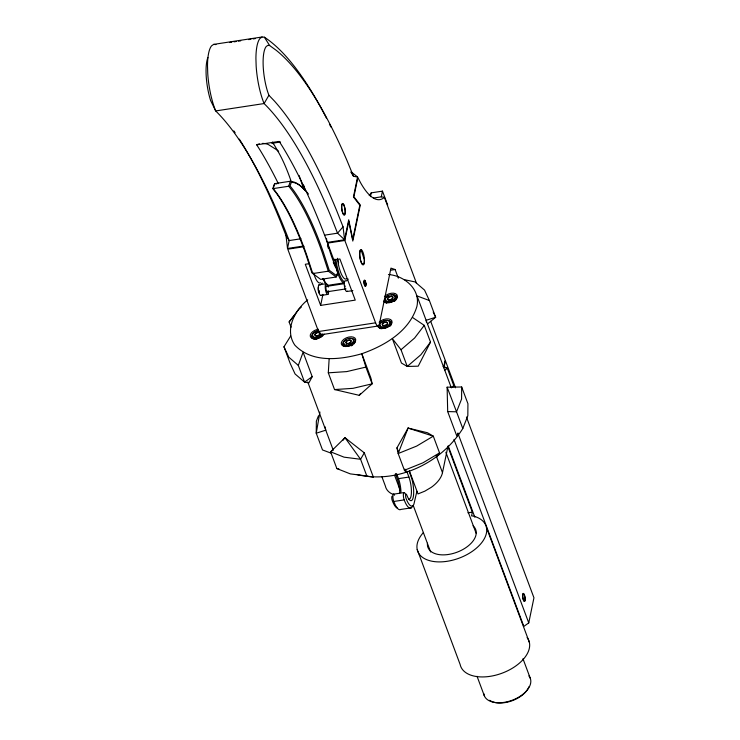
<?xml version="1.0" encoding="UTF-8"?>
<svg xmlns="http://www.w3.org/2000/svg" width="740" height="740" viewBox="0 0 740 740"><rect width="100%" height="100%" fill="white"/><g stroke="black" fill="none" stroke-linecap="round" stroke-linejoin="round"><path stroke-width="1.11" d="M388.426 274.531C404.308 275.678 420.69 289.118 416.925 306.36C409.525 331.224 384.883 345.617 361.814 353.739C340.058 359.899 312.012 363.137 294.853 345.164C284.197 329.753 294.871 310.217 307.701 299.867M457.995 432.956L456.802 435.98L447.691 411.579L447.117 387.187L461.677 386.992L461.584 399.017L456.543 411.81L462.787 428.534C441.16 463.166 397.186 484.21 356.921 474.553M334.545 389.564L352.999 388.334L372.137 383.829L365.884 367.096L361.814 353.739L370.934 378.14L372.137 383.829L359.261 395.336L334.545 389.564L328.301 372.831L329.152 358.724M319.93 412.023L316.248 433.214L322.501 449.939L330.762 453.037M303.724 246.004L287.518 248.483L289.137 240.574A432.687 120.546 81.3 0 0 215.682 110.935L210.585 100.446A30.802 8.584 81.3 0 1 207.885 57.517M416.583 283.522L384.375 197.284L383.283 198.246A99.632 27.759 81.3 0 1 360.528 182.669L357.864 177.544L353.896 196.738L360.278 204.971L352.804 241.064L348.781 221.417L344.831 240.472L327.561 243.108L333.842 259.907L339.891 258.991L355.246 300.116L320.651 305.398L322.936 294.344M351.269 171.967L357.577 176.98L353.443 196.96L359.825 205.202L352.74 239.446L348.716 219.789L344.572 239.769L327.302 242.406L324.592 235.163A432.687 120.546 81.3 0 0 282.319 146.298L279.202 141.405L256.706 144.837L259.823 149.73A432.687 120.546 81.3 0 1 278.351 183.649M370.453 196.655L371.24 192.844L382.478 191.133L387.686 205.072M373.515 198.024L381.294 196.84L382.478 191.133M416.879 491.351L413.891 504.236A20.924 5.827 81.3 0 1 406.094 498.483A2.72 0.758 81.3 0 1 405.631 494.94A2.72 0.758 81.3 0 1 406.584 494.598L408.018 497.816A15.494 4.32 81.3 0 0 413.244 497.224A15.494 4.32 81.3 0 0 411.903 479.058L409.248 471.454M443.584 367.734L445.166 360.065L430.671 321.252M444.13 367.049L445.425 360.759L455.535 387.825M409.312 470.686L417.998 493.922L424.843 491.157L431.374 487.262A30.044 17.316 -20.5 0 0 442.483 472.666L447.867 446.701M447.922 446.701L472.342 512.135L471.574 515.863L473.202 516.067A36.427 20.988 -20.5 0 1 479.668 545.047A36.427 20.988 -20.5 0 1 431.124 561.049A36.427 20.988 -20.5 0 1 423.465 532.467M453.981 439.384L523.827 626.41L528.749 622.895L533.947 597.781L466.44 417.046M274.087 184.667L272.829 188.608L275.77 192.363A203.195 56.61 81.3 0 1 306.046 254.828L311.947 272.903L320.642 279.378L336.2 277L337.412 273.199M336.2 277L328.32 271.182L312.761 273.56L306.776 255.235A202.279 56.351 81.3 0 0 273.162 188.608L274.753 183.622L290.311 181.254L294.455 182.216A142.718 39.756 81.3 0 1 305.37 190.689M328.32 271.182L322.335 252.858A202.279 56.351 81.3 0 0 288.729 186.24L290.311 181.254M312.206 376.66L304.565 382.127L298.312 365.394L303.095 352.259L312.206 376.66L308.922 382.848L304.565 382.127L295.075 373.959L290.219 363.497L283.966 346.773L290.626 336.071M452.852 387.113L453.583 385.096L447.339 368.363L443.288 366.291M318.45 415.852L316.35 421.18L316.248 433.214L325.776 430.18L325.073 426.795M462.787 428.534L467.828 415.75L467.93 403.716L461.677 386.992M430.504 342.093L418.23 366.171L407.259 366.457L401.45 363.044L392.339 338.643L401.015 349.724L407.259 366.457L420.857 354.765L430.504 342.093L424.261 325.369L412.541 317.469M404.891 469.068L406.075 472.25L404.419 470.27L398.166 453.537L396.964 447.848L408.082 428.081L427.489 432.752L433.298 436.165L439.542 452.899L436.6 457.154M364.302 452.834L360.584 459.281L366.827 476.005L373.413 477.235L364.302 452.834L344.979 437.71L330.595 451.835L336.848 468.568L350.307 473.887L366.827 476.005M357.577 176.98L353.507 176.324L346.93 160.404A432.206 120.407 81.3 0 0 276.39 50.44L269.637 45.529L267.843 45.371L266.261 46.481A30.802 8.584 81.3 0 0 267.639 91.732L268.907 95.275L264.088 103.554L215.682 110.935A39.96 11.128 81.3 0 1 207.737 73.399L207.505 65.869A39.96 11.128 81.3 0 1 211.585 45.834L213.638 44.391L262.053 37L264.374 37.203A441.318 122.951 81.3 0 1 326.377 118.021M359.261 395.336L360.565 393.43M369.223 195.61L371.24 192.844M291.061 327.182L289.109 321.956L298.757 309.283L301.31 307.091M424.261 325.369L414.604 338.032L401.015 349.724M342.953 440.309L344.979 437.71L360.584 459.281L344.054 457.163L330.595 451.835L332.297 450.623M289.109 321.956L295.094 314.509M268.907 95.275L274.337 100.945A441.799 123.081 81.3 0 1 337.079 211.677L343.055 226.81L337.542 233.183L324.592 235.163M427.739 323.778L435.647 317.275L429.394 300.551L424.538 290.089L415.048 281.921L404.549 279.72M444.786 370.185L447.339 368.363L443.195 366.726M262.053 37L259.999 38.443A39.96 11.128 81.3 0 0 255.92 58.488L256.151 66.017A39.96 11.128 81.3 0 0 264.088 103.554A432.687 120.546 81.3 0 1 331.742 218.485L337.542 233.183L344.572 239.769L343.055 226.81M439.542 452.899L422.929 462.815L404.419 470.27M365.884 367.096L346.755 371.6L328.301 372.831M229.474 42.522L231.731 42.18M233.979 41.838L236.236 41.495M238.483 41.153L240.731 40.811M248.612 39.608L250.869 39.266M253.117 38.915L255.374 38.573M280.525 141.997L271.876 143.31L273.486 143.717M273.162 188.608L288.729 186.24M301.023 238.761L289.137 240.574L285.992 235.514L280.016 220.381A441.799 123.081 81.3 0 0 239.298 139.102M303.983 246.707L287.777 249.177L318.533 331.529A9.102 2.535 81.3 0 0 321.918 333.999M309.329 263.653L305.296 264.263L320.651 305.398M390.794 270.183L395.114 269.526L398.333 278.147M319.005 284.789L325.914 283.735M344.341 282.828L329.892 285.029A22.764 6.346 81.3 0 1 323.648 279.221M325.656 286.51L343.915 283.725M326.654 291.847L346.052 288.887M321.003 295.454L327.913 294.4M346.949 291.495L352.878 290.589M318.533 331.529L375.587 322.825A9.102 2.535 81.3 0 0 379.37 324.065L390.951 268.13L395.114 269.526M321.382 334.693L378.436 325.979M396.566 473.526L398.481 478.651L408.915 477.06A13.662 3.802 81.3 0 1 411.431 492.007A13.662 3.802 81.3 0 1 408.647 499.065M393.514 494.181L403.947 492.59M394.577 494.968A4.551 1.267 81.3 0 0 392.977 495.541A4.551 1.267 81.3 0 0 393.754 501.48L404.188 499.888A22.764 6.346 81.3 0 0 412.661 506.151M411.301 507.844L400.867 509.435A22.764 6.346 81.3 0 1 395.539 505.503L393.754 501.48M467.902 512.811L472.342 512.135M447.691 411.579L456.543 411.81L447.117 387.187M213.638 44.391L215.969 44.585M381.294 196.84L384.375 197.284M274.753 183.622L276.806 183.927M336.848 468.568L338.948 469.003M429.394 300.551L417.009 295.907L451.354 387.871M394.513 494.801L391.025 493.423A30.044 17.316 -20.5 0 1 385.392 486.106L381.84 476.597M298.312 365.394L288.831 357.226L283.966 346.773M264.374 37.203L269.637 45.529M350.889 172.096L353.507 176.324M272.561 142.062L279.378 153.781A116.559 32.477 81.3 0 1 291.227 181.587M433.214 312.049L435.647 317.275L426.12 320.3L426.49 322.4M458.088 433.705L528.749 622.895M486.448 527.472L529.405 642.496M448.153 445.776L474.83 517.205M445.868 452.269L476.144 533.337M522.967 658.711L530.229 678.164M436.175 455.766L442.483 472.666M344.831 240.472L375.587 322.825M406.621 470.908L408.915 477.06M396.964 447.848L398.546 452.094M413.272 505.531L430.634 552.003M477.05 676.305L484.321 695.757M395.419 473.563L398.065 481.166A15.494 4.32 81.3 0 1 399.822 492.896M394.54 475.173L400.062 489.954M417.194 549.487L460.151 664.511A36.427 20.988 -20.5 0 0 503.644 672.577A36.427 20.988 -20.5 0 0 527.093 637.519M307.748 381.923L333.305 450.336M285.992 235.514L287.518 248.483M328.162 285.298L328.292 287.092M528.896 675.944A24.587 14.171 -20.5 0 1 512.802 700.022A24.587 14.171 -20.5 0 1 483.766 693.528M528.896 686.803A22.764 13.117 -20.5 0 1 511.405 701.002A22.764 13.117 -20.5 0 1 489.658 700.29M319.236 293.207A3.191 0.888 81.3 0 1 318.2 289.941L318.228 287.814A3.191 0.888 81.3 0 1 318.552 287.139M329.439 124.089A441.318 122.951 81.3 0 1 330.863 126.984M256.706 144.837A170.579 47.527 81.3 0 1 259.463 143.819M262.321 143.43A170.579 47.527 81.3 0 1 268.296 144.504L276.658 149.776A70.929 19.758 81.3 0 0 278.656 151.247M233.849 130.888A441.799 123.081 81.3 0 1 235.126 132.756M473.036 525.816A25.493 14.689 -20.5 0 1 457.246 552.133A25.493 14.689 -20.5 0 1 427.452 543.206M322.131 334.091A5.282 3.043 -20.5 0 1 315.925 337.366A5.282 3.043 -20.5 0 1 312.53 334.443A5.282 3.043 -20.5 0 1 318.154 330.66M320.059 333.574A2.729 1.573 -20.5 0 1 316.674 335.729A2.729 1.573 -20.5 0 1 315.157 333.759A2.729 1.573 -20.5 0 1 319.07 332.288M319.893 332.769A2.729 1.573 -20.5 0 1 320.068 333.148A2.729 1.573 -20.5 0 0 316.609 333.037A2.729 1.573 -20.5 0 0 315.175 335.516M316.998 339.188A6.651 3.829 -20.5 0 1 311.549 335.979A6.651 3.829 -20.5 0 1 318.718 330.854M322.871 334.249A5.282 3.043 -20.5 0 1 317.173 338.328A5.282 3.043 -20.5 0 1 312.844 335.784M320.013 334.378A2.729 1.573 -20.5 0 1 319.671 334.832M319.18 335.248A2.729 1.573 -20.5 0 1 318.589 335.608M317.932 335.868A2.729 1.573 -20.5 0 1 315.518 335.812M386.104 320.568A6.651 3.829 -20.5 0 1 391.553 323.778M391.118 324.888A6.651 3.829 -20.5 0 1 390.276 325.989M381.341 328.828A6.651 3.829 -20.5 0 1 379.093 325.147A6.651 3.829 -20.5 0 1 384.439 320.966M389.268 321.854A5.282 3.043 -20.5 0 1 386.53 327.506A5.282 3.043 -20.5 0 1 380.231 325.498M386.567 324.971A2.729 1.573 -20.5 0 1 382.562 325.239A2.729 1.573 -20.5 0 1 384.652 322.492A2.729 1.573 -20.5 0 1 387.575 323.648M387.39 324.101A2.729 1.573 -20.5 0 1 387.048 324.555M349.752 338.55A6.651 3.829 -20.5 0 1 353.924 343.971M352.74 344.988A6.651 3.829 -20.5 0 1 351.296 345.848M343.822 346.348A6.651 3.829 -20.5 0 1 346.486 339.595M353.572 340.4A5.282 3.043 -20.5 0 1 349.53 345.719A5.282 3.043 -20.5 0 1 343.878 343.48M351.047 342.084A2.729 1.573 -20.5 0 1 350.214 342.953M349.622 343.305A2.729 1.573 -20.5 0 1 348.272 343.73M347.023 343.702A2.729 1.573 -20.5 0 1 347.051 341.094A2.729 1.573 -20.5 0 1 351.056 340.825M391.423 294.89A6.651 3.829 -20.5 0 1 396.723 296.574A6.651 3.829 -20.5 0 1 394.411 301.319M386.659 303.141A6.651 3.829 -20.5 0 1 388.149 295.926M393.661 295.806A5.282 3.043 -20.5 0 1 394.818 299.756A5.282 3.043 -20.5 0 1 388.204 302.429A5.282 3.043 -20.5 0 1 385.892 298.932M388.694 300.033A2.729 1.573 -20.5 0 1 388.38 297.702A2.729 1.573 -20.5 0 1 392.237 296.786A2.729 1.573 -20.5 0 1 391.886 299.284M391.284 299.644A2.729 1.573 -20.5 0 1 389.943 300.07M398.481 478.651A13.662 3.802 81.3 0 1 400.978 491.989M392.533 496.374A2.72 0.758 81.3 0 0 391.775 497.326A2.72 0.758 81.3 0 0 392.265 500.591A20.924 5.827 81.3 0 0 397.288 508.075M404.188 499.888A4.551 1.267 81.3 0 1 403.476 493.552A4.551 1.267 81.3 0 1 405.372 494.181M299.089 175.472A116.559 32.477 81.3 0 1 303.576 188.959M303.567 185.065A120.278 33.513 81.3 0 1 305.148 190.291M347.282 291.088A5.467 1.526 81.3 0 1 344.562 287.037A5.467 1.526 81.3 0 1 345.349 280.784A20.942 5.837 81.3 0 0 348.124 279.045M338.624 262.931A17.297 4.819 81.3 0 1 338.245 260.702M346.533 278.832A19.12 5.328 81.3 0 1 337.421 258.288M345.136 286.667A3.191 0.888 81.3 0 1 345.016 285.844M327.903 290.903A3.191 0.888 81.3 0 1 326.756 291.625A3.191 0.888 81.3 0 1 325.933 287.222A3.191 0.888 81.3 0 1 327.08 286.5M328.625 290.977A5.467 1.526 81.3 0 1 327.228 294.27A5.467 1.526 81.3 0 1 325.267 288.064A5.467 1.526 81.3 0 1 326.312 283.688M324.582 280.765A19.12 5.328 81.3 0 1 323.019 278.434M321.327 295.047A5.467 1.526 81.3 0 1 318.607 290.996A5.467 1.526 81.3 0 1 319.403 284.743A20.942 5.837 81.3 0 0 322.168 283.004M320.577 282.791A19.12 5.328 81.3 0 1 313.584 273.014M319.365 291.421A3.191 0.888 81.3 0 1 319.19 290.626M343.804 282.837A22.764 6.346 81.3 0 1 334.711 259.167M327.274 284.447A21.849 6.087 81.3 0 1 322.871 278.693M344.572 281.801A21.849 6.087 81.3 0 1 335.868 259.278M335.47 267.075A62.031 17.279 81.3 0 1 333.315 262.386M328.347 248.326A62.031 17.279 81.3 0 1 327.459 245.181M326.978 240.916A13.838 3.857 81.3 0 0 327.274 242.146A62.956 17.538 81.3 0 0 335.174 265.346L337.884 272.782L336.885 275.909L329.235 270.267L323.334 252.192A203.195 56.61 81.3 0 0 293.058 189.727L290.117 185.971L291.375 182.031L295.417 182.974A141.803 39.507 81.3 0 1 308.478 194.084M326.71 239.64A13.838 3.857 81.3 0 1 326.479 238.345M384.449 296.583A7.557 4.357 -20.5 0 1 395.53 293.678A7.557 4.357 -20.5 0 1 394.032 300.93A7.557 4.357 -20.5 0 1 383.468 301.328M324.148 334.138A7.557 4.357 -20.5 0 1 315.259 338.828A7.557 4.357 -20.5 0 1 310.402 334.647A7.557 4.357 -20.5 0 1 318.45 329.235M379.13 322.27A7.557 4.357 -20.5 0 1 390.618 319.569A7.557 4.357 -20.5 0 1 387.584 327.246A7.557 4.357 -20.5 0 1 377.668 325.979M365.8 284.835L365.736 285.353A2.729 0.758 81.3 0 1 364.598 284.974A2.729 0.758 81.3 0 1 364.173 281.172A2.729 0.758 81.3 0 1 365.31 281.552L365.505 282.153A2.729 0.758 81.3 0 1 365.8 284.835M342.111 204.388L341.871 205.137A5.467 1.526 81.3 0 0 342.731 212.741A5.467 1.526 81.3 0 0 344.997 213.499A5.467 1.526 81.3 0 0 344.146 205.896L343.721 204.924A5.467 1.526 81.3 0 0 342.111 204.388M360.269 250.694L359.954 251.683A7.289 2.026 81.3 0 0 361.666 263.116A7.289 2.026 81.3 0 0 364.321 259.805L361.185 250.092L360.269 250.694M523.004 594.192L522.847 594.692A3.645 1.018 81.3 0 0 523.421 599.761A3.645 1.018 81.3 0 0 524.928 600.27A3.645 1.018 81.3 0 0 524.364 595.191L524.077 594.553A3.645 1.018 81.3 0 0 523.004 594.192M408.082 428.081L398.166 453.537L416.675 446.081L433.298 436.165L408.082 428.081M343.739 204.564L343.258 203.842A5.92 1.647 81.3 0 0 341.926 210.262L342.259 211.733A5.92 1.647 81.3 0 0 345.127 213.851A5.92 1.647 81.3 0 0 343.739 204.564M365.893 283.577L365.773 282.754A3.191 0.888 81.3 0 0 364.607 280.127A3.191 0.888 81.3 0 0 363.96 282.144L364.015 282.948A3.191 0.888 81.3 0 0 365.31 286.399A3.191 0.888 81.3 0 0 365.893 283.577M522.616 595.117A4.098 1.138 81.3 0 0 524.346 601.509A4.098 1.138 81.3 0 0 524.706 595.811A4.098 1.138 81.3 0 0 522.616 595.117M359.64 252.793A7.742 2.155 81.3 0 0 362.896 264.883A7.742 2.155 81.3 0 0 363.581 254.107A7.742 2.155 81.3 0 0 359.64 252.793M382.894 327.089A5.282 3.043 -20.5 0 0 389.869 322.094A5.282 3.043 -20.5 0 0 381.794 321.891A5.282 3.043 -20.5 0 0 382.894 327.089M383.838 325.452A2.729 1.573 -20.5 0 0 387.446 322.862A2.729 1.573 -20.5 0 0 383.264 322.76A2.729 1.573 -20.5 0 0 383.838 325.452M346.542 345.071A5.282 3.043 -20.5 0 0 353.517 340.076A5.282 3.043 -20.5 0 0 345.441 339.873A5.282 3.043 -20.5 0 0 346.542 345.071M347.486 343.434A2.729 1.573 -20.5 0 0 351.093 340.844A2.729 1.573 -20.5 0 0 346.921 340.742A2.729 1.573 -20.5 0 0 347.486 343.434M388.213 301.402A5.282 3.043 -20.5 0 0 395.188 296.416A5.282 3.043 -20.5 0 0 387.113 296.204A5.282 3.043 -20.5 0 0 388.213 301.402M389.157 299.765A2.729 1.573 -20.5 0 0 392.764 297.184A2.729 1.573 -20.5 0 0 388.583 297.073A2.729 1.573 -20.5 0 0 389.157 299.765M345.691 346.533A7.557 4.357 -20.5 0 0 355.681 339.392A7.557 4.357 -20.5 0 0 344.118 339.096A7.557 4.357 -20.5 0 0 345.691 346.533"/></g></svg>
